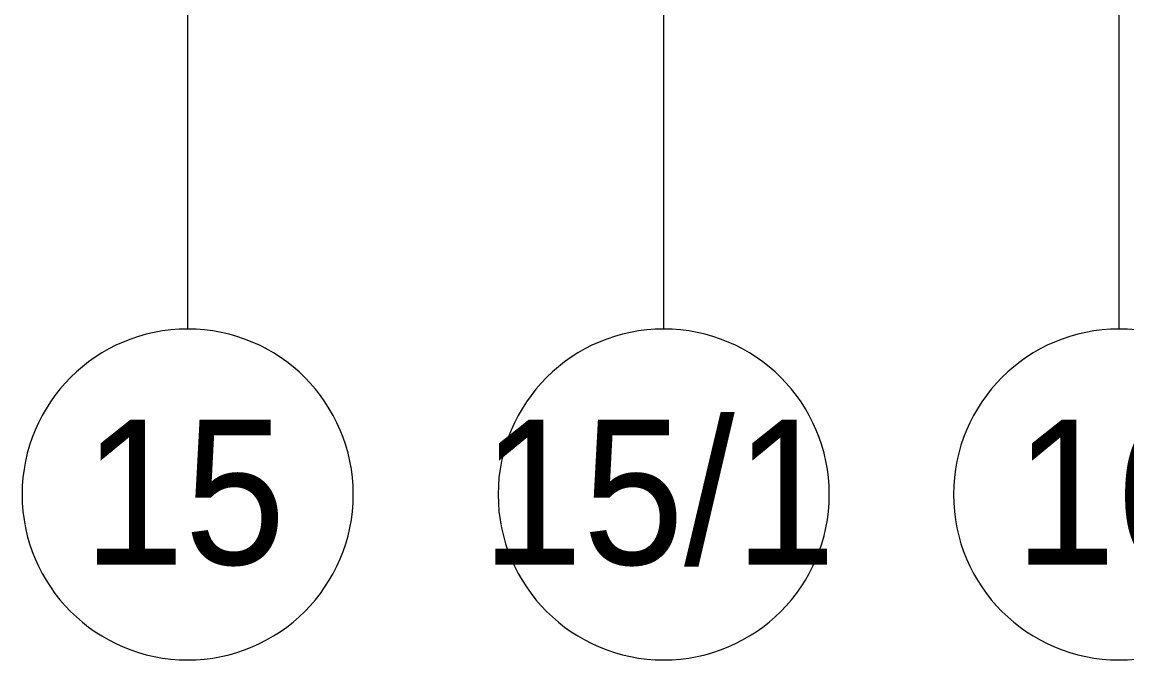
# Model space of a CAD drawing. Header units: millimetres. Extents: x -1113 to 415037, y -3642 to 354837.
# Drawn here: x 340587 to 345925, y -3506 to -422 of the extents above; entities that cross this region are included whole.
import ezdxf

# ---------------------------------------------------------------- set-up
doc = ezdxf.new("R2010")
doc.units = ezdxf.units.MM
doc.layers.add('Оси', color=7, linetype='Continuous', lineweight=9)
doc.layers.add('Оси-1', color=7, linetype='Continuous', lineweight=20)
doc.styles.add('Arial', font='arial.ttf', dxfattribs={"width": 0.9, "height": 700})

# ---------------------------------------------------------------- blocks, each defined once
blk = doc.blocks.new('Ось сетки - D8-29747960-Объем проектирования 3 этажа')
at = {"layer": 'Оси-1'}
for start, end in [(360, 180), (180, 360)]:
    blk.add_arc((0, 0), 4, start, end, dxfattribs=at)

msp = doc.modelspace()

# ---------------------------------------------------------------- linework, layer by layer
at = {"layer": 'Оси'}
for points in [[(341387.4, -1906.3), (341387.4, 3093.7), (341387.4, 22398.1), (341387.4, 27398.1)], [(343687.4, -1906.3), (343687.4, 3093.7), (343687.4, 22398.1), (343687.4, 27398.1)], [(345887.4, -1906.3), (345887.4, 3093.7), (345887.4, 22398.1), (345887.4, 27398.1)]]:
    msp.add_lwpolyline(points, dxfattribs=at)

# ---------------------------------------------------------------- block references
at = {"layer": 'Оси-1', "xscale": 199.9999999999999, "yscale": 199.9999999999999, "zscale": 199.9999999999999}
for p in [(341387.4, -2706.3), (343687.4, -2706.3), (345887.4, -2706.3)]:
    msp.add_blockref('Ось сетки - D8-29747960-Объем проектирования 3 этажа', p, dxfattribs=at)

# ---------------------------------------------------------------- texts
at = {"layer": 'Оси', "char_height": 700, "attachment_point": 1, "style": 'Arial'}
for s, insert, width in [('15', (340882.2, -2345), 1212.151), ('15/1', (342806.9, -2345), 2121.265), ('16', (345382.2, -2345), 1212.151)]:
    msp.add_mtext(s, dxfattribs=dict(at, insert=insert, width=width))

doc.saveas('drawing.dxf')
